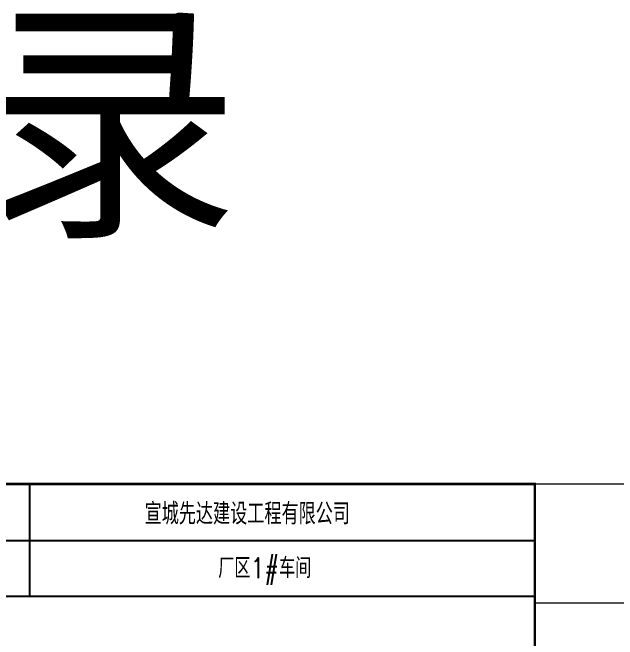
# Model space of a CAD drawing. Extents: x -3102990 to -851544, y -5293060 to -2540151.
# Drawn here: x -2775682 to -2750228, y -2637443 to -2611070 of the extents above; entities that cross this region are included whole.
import ezdxf

# ---------------------------------------------------------------- set-up
doc = ezdxf.new("R2010")
doc.units = 0
doc.header["$LTSCALE"] = 1000
doc.layers.get('0').update_dxf_attribs({"linetype": 'CONTINUOUS'})
doc.layers.add('BEAM_CON', color=4, linetype='CONTINUOUS')
doc.layers.add('TEXT', color=7, linetype='CONTINUOUS')
doc.styles.add('_HZTXT', font='txt.shx', dxfattribs={"width": 0.8, "bigfont": 'hztxt.shx'})
doc.styles.add('STYLE1', font='simhei.ttf', dxfattribs={"width": 0.8})

msp = doc.modelspace()

# ---------------------------------------------------------------- linework, layer by layer
for p, q in [((-2805238.76, -2630902.4), (-2753708.94, -2630902.4)), ((-2774951.1, -2635632.13), (-2774951.1, -2630918.07)), ((-2753708.94, -2630902.4), (-2753708.94, -2689616.46)), ((-2782805.79, -2633275.1), (-2753708.94, -2633275.1)), ((-2805238.76, -2635616.46), (-2753708.94, -2635616.46))]:
    msp.add_line(p, q)
at = {"color": 4, "const_width": 100}
msp.add_lwpolyline([(-2805238.76, -2630902.4), (-2753708.94, -2630902.4), (-2753708.94, -2689616.46), (-2805238.76, -2689616.46), (-2805238.76, -2630902.4)], dxfattribs=at)
at = {"layer": 'BEAM_CON', "lineweight": 5, "ltscale": 1.5}
msp.add_lwpolyline([(-2753708.94, -2630902.4), (-2748771.8, -2630902.4), (-2748771.8, -2635920.73), (-2753708.94, -2635920.73)], close=True, dxfattribs=at)

# ---------------------------------------------------------------- texts
at = {"color": 3, "style": 'STYLE1'}
msp.add_text('目录', height=8000, dxfattribs=at).set_placement((-2787925.57, -2619668.47))
at = {"layer": 'TEXT', "color": 4, "style": '_HZTXT', "width": 0.8}
msp.add_text('宣城先达建设工程有限公司', height=900, dxfattribs=at).set_placement((-2770124.67, -2632604.85))
at = {"layer": 'TEXT', "color": 2, "style": '_HZTXT', "width": 0.8}
msp.add_text('厂区1#车间', height=850, dxfattribs=at).set_placement((-2767026.67, -2634862.32))

doc.saveas('drawing.dxf')
